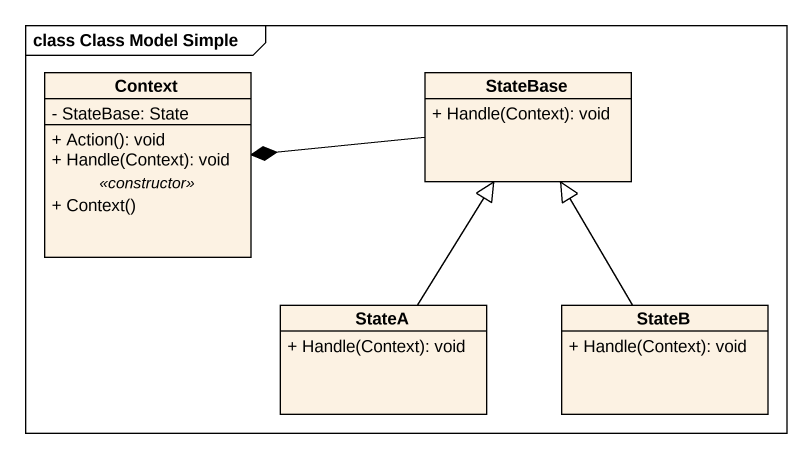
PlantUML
@startuml
mainframe class Class Model Simple
hide circle
hide empty members
skinparam classAttributeIconSize 0
class Context {
  - StateBase: State
  --
  + Action(): void
  + Handle(Context): void
  .. <<constructor>> ..
  + Context()
}
class StateBase {
  + Handle(Context): void
}
class StateA {
  + Handle(Context): void
}
class StateB {
  + Handle(Context): void
}
StateBase -left-* Context
StateA -up-|> StateBase
StateB -up-|> StateBase
@enduml
